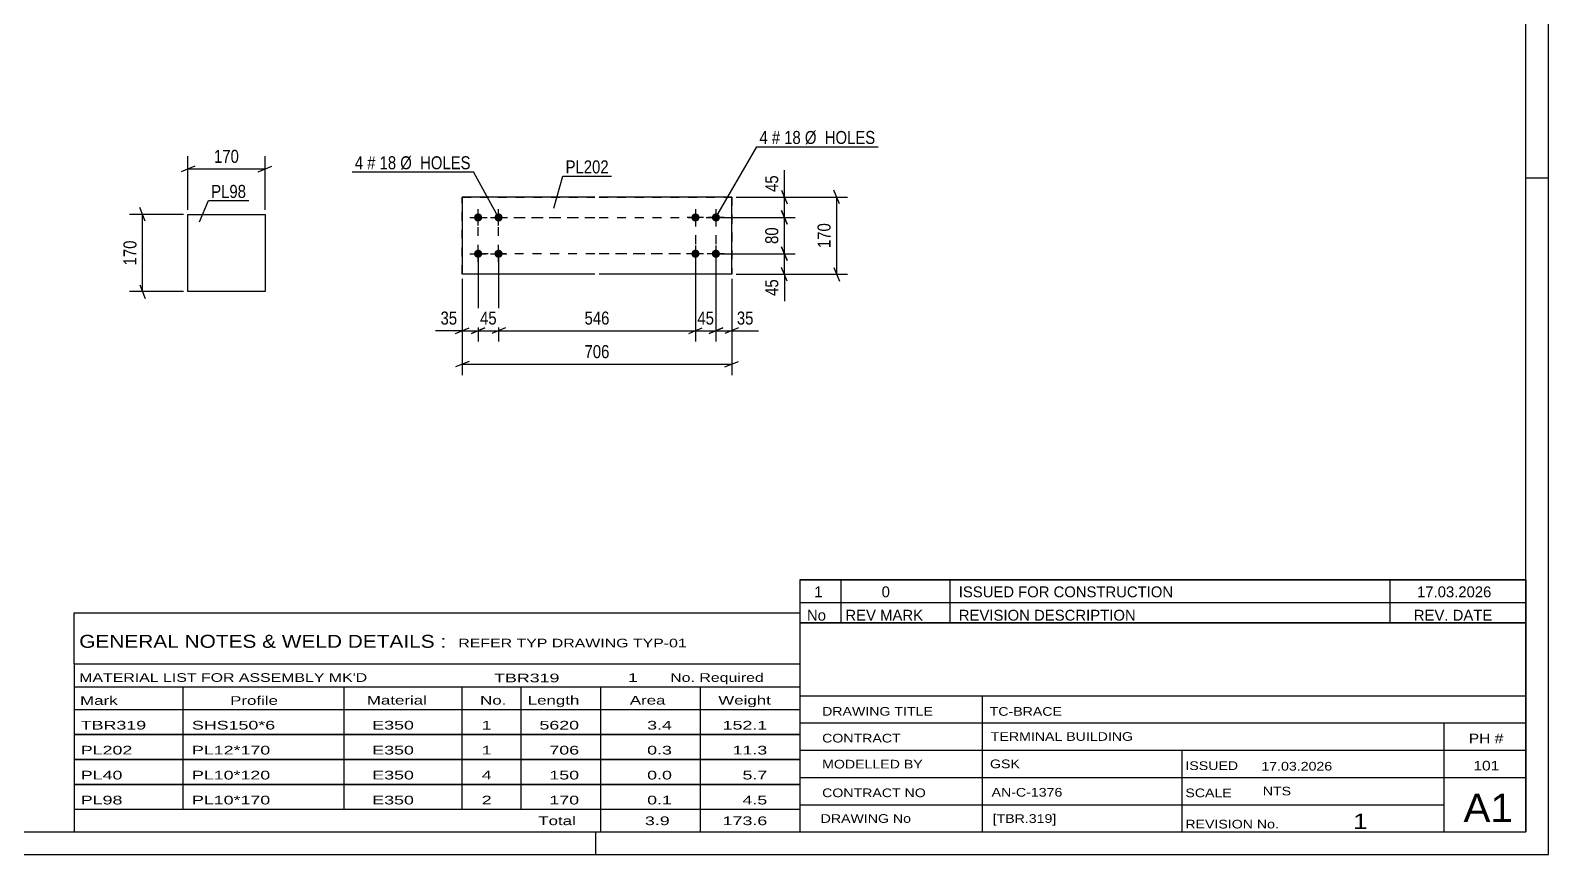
# Model space of a CAD drawing. Header units: millimetres. Extents: x 0 to 594, y 0 to 420.
# Drawn here: x 259.4 to 594, y 0 to 181.6 of the extents above; entities that cross this region are included whole.
import ezdxf

# ---------------------------------------------------------------- set-up
doc = ezdxf.new("R2010")
doc.units = ezdxf.units.MM
doc.linetypes.add('DXK_LINE_DOT2', pattern=[3.9198, 1.9599, -1.9599])
doc.styles.add('Arial Narrow', font='ARIALN.TTF', dxfattribs={"height": 0.2})

# ---------------------------------------------------------------- blocks, each defined once
blk = doc.blocks.new('Unknown-580873960-1130')
at = {"color": 5, "linetype": 'Continuous'}
for p, q in [((594, 0), (594, 420)), ((589, 5), (589, 415)), ((594, 149), (589, 149)), ((5, 5), (589, 5)), ((384, 0), (384, 5)), ((0, 0), (594, 0))]:
    blk.add_line(p, q, dxfattribs=at)
blk = doc.blocks.new('Bolt-580873960-2463 - 2457')
at = {"linetype": 'Continuous'}
for points in [[(357.5, 139.68), (357.37, 139.81), (357.26, 139.97), (357.2, 140.14), (357.17, 140.33), (357.18, 140.52), (357.23, 140.7), (357.31, 140.87), (357.43, 141.01), (357.58, 141.13), (357.74, 141.22), (357.93, 141.27), (358.11, 141.28), (358.3, 141.25), (358.47, 141.18), (358.63, 141.08), (358.77, 140.94), (358.87, 140.78), (358.93, 140.61), (358.96, 140.42), (358.95, 140.24), (358.91, 140.05), (358.82, 139.89), (358.7, 139.74), (358.55, 139.62), (358.39, 139.54), (358.21, 139.49), (358.02, 139.48), (357.83, 139.51), (357.66, 139.58)], [(362, 139.68), (361.87, 139.81), (361.76, 139.97), (361.7, 140.14), (361.67, 140.33), (361.68, 140.52), (361.73, 140.7), (361.81, 140.87), (361.93, 141.01), (362.08, 141.13), (362.24, 141.22), (362.43, 141.27), (362.61, 141.28), (362.8, 141.25), (362.97, 141.18), (363.13, 141.08), (363.27, 140.94), (363.37, 140.78), (363.43, 140.61), (363.46, 140.42), (363.45, 140.24), (363.41, 140.05), (363.32, 139.89), (363.2, 139.74), (363.05, 139.62), (362.89, 139.54), (362.71, 139.49), (362.52, 139.48), (362.33, 139.51), (362.16, 139.58)], [(357.5, 131.68), (357.37, 131.81), (357.26, 131.97), (357.2, 132.14), (357.17, 132.33), (357.18, 132.52), (357.23, 132.7), (357.31, 132.87), (357.43, 133.01), (357.58, 133.13), (357.74, 133.22), (357.93, 133.27), (358.11, 133.28), (358.3, 133.25), (358.47, 133.18), (358.63, 133.08), (358.77, 132.94), (358.87, 132.78), (358.94, 132.61), (358.96, 132.42), (358.95, 132.24), (358.91, 132.05), (358.82, 131.89), (358.7, 131.74), (358.55, 131.62), (358.39, 131.54), (358.21, 131.49), (358.02, 131.48), (357.83, 131.51), (357.66, 131.58)], [(362, 131.68), (361.87, 131.81), (361.76, 131.97), (361.7, 132.14), (361.67, 132.33), (361.68, 132.52), (361.73, 132.7), (361.81, 132.87), (361.93, 133.01), (362.08, 133.13), (362.24, 133.22), (362.43, 133.27), (362.61, 133.28), (362.8, 133.25), (362.97, 133.18), (363.13, 133.08), (363.27, 132.94), (363.37, 132.78), (363.44, 132.61), (363.46, 132.42), (363.45, 132.24), (363.41, 132.05), (363.32, 131.89), (363.2, 131.74), (363.05, 131.62), (362.89, 131.54), (362.71, 131.49), (362.52, 131.48), (362.33, 131.51), (362.16, 131.58)]]:
    blk.add_hatch(color=1, dxfattribs=at).paths.add_polyline_path(points)
at = {"color": 1, "linetype": 'Continuous'}
for p, q in [((358.07, 138.58), (358.07, 142.18)), ((362.57, 138.58), (362.57, 142.18)), ((356.27, 140.38), (359.87, 140.38)), ((360.77, 140.38), (364.37, 140.38)), ((358.07, 130.58), (358.07, 134.18)), ((362.57, 130.58), (362.57, 134.18)), ((356.27, 132.38), (359.87, 132.38)), ((360.77, 132.38), (364.37, 132.38))]:
    blk.add_line(p, q, dxfattribs=at)
blk = doc.blocks.new('Bolt-580873960-2468 - 2457')
at = {"linetype": 'Continuous'}
for points in [[(405.4, 139.68), (405.27, 139.81), (405.16, 139.97), (405.1, 140.15), (405.07, 140.33), (405.08, 140.52), (405.13, 140.7), (405.21, 140.87), (405.33, 141.02), (405.48, 141.13), (405.64, 141.22), (405.83, 141.27), (406.01, 141.28), (406.2, 141.25), (406.37, 141.18), (406.53, 141.08), (406.67, 140.94), (406.77, 140.79), (406.83, 140.61), (406.86, 140.42), (406.85, 140.24), (406.8, 140.05), (406.72, 139.89), (406.6, 139.74), (406.45, 139.62), (406.29, 139.54), (406.1, 139.49), (405.92, 139.48), (405.73, 139.51), (405.56, 139.58)], [(409.9, 139.68), (409.77, 139.81), (409.66, 139.97), (409.6, 140.15), (409.57, 140.33), (409.58, 140.52), (409.63, 140.7), (409.71, 140.87), (409.83, 141.02), (409.98, 141.13), (410.14, 141.22), (410.33, 141.27), (410.51, 141.28), (410.7, 141.25), (410.87, 141.18), (411.03, 141.08), (411.17, 140.94), (411.27, 140.79), (411.33, 140.61), (411.36, 140.42), (411.35, 140.24), (411.3, 140.05), (411.22, 139.89), (411.1, 139.74), (410.95, 139.62), (410.79, 139.54), (410.6, 139.49), (410.42, 139.48), (410.23, 139.51), (410.06, 139.58)], [(405.4, 131.68), (405.27, 131.81), (405.16, 131.97), (405.1, 132.15), (405.07, 132.33), (405.08, 132.52), (405.13, 132.7), (405.21, 132.87), (405.33, 133.02), (405.48, 133.13), (405.64, 133.22), (405.83, 133.27), (406.01, 133.28), (406.2, 133.25), (406.37, 133.18), (406.53, 133.08), (406.67, 132.94), (406.77, 132.79), (406.83, 132.61), (406.86, 132.42), (406.85, 132.24), (406.81, 132.05), (406.72, 131.89), (406.6, 131.74), (406.45, 131.62), (406.29, 131.54), (406.11, 131.49), (405.92, 131.48), (405.73, 131.51), (405.56, 131.58)], [(409.9, 131.68), (409.77, 131.81), (409.66, 131.97), (409.6, 132.15), (409.57, 132.33), (409.58, 132.52), (409.63, 132.7), (409.71, 132.87), (409.83, 133.02), (409.98, 133.13), (410.14, 133.22), (410.33, 133.27), (410.51, 133.28), (410.7, 133.25), (410.87, 133.18), (411.03, 133.08), (411.17, 132.94), (411.27, 132.79), (411.33, 132.61), (411.36, 132.42), (411.35, 132.24), (411.31, 132.05), (411.22, 131.89), (411.1, 131.74), (410.95, 131.62), (410.79, 131.54), (410.61, 131.49), (410.42, 131.48), (410.23, 131.51), (410.06, 131.58)]]:
    blk.add_hatch(color=1, dxfattribs=at).paths.add_polyline_path(points)
at = {"color": 1, "linetype": 'Continuous'}
for p, q in [((405.96, 142.18), (405.96, 138.58)), ((410.46, 142.18), (410.46, 138.58)), ((407.77, 140.38), (404.17, 140.38)), ((412.27, 140.38), (408.67, 140.38)), ((405.97, 134.18), (405.97, 130.58)), ((410.47, 134.18), (410.47, 130.58)), ((407.77, 132.38), (404.17, 132.38)), ((412.27, 132.38), (408.67, 132.38))]:
    blk.add_line(p, q, dxfattribs=at)
blk = doc.blocks.new('Part-580873960-2473 - 2457')
at = {"color": 2, "linetype": 'Continuous'}
for p, q in [((354.57, 144.88), (354.57, 144.88)), ((383.77, 144.88), (354.57, 144.88)), ((354.57, 144.88), (354.57, 127.88)), ((413.96, 144.88), (384.77, 144.88)), ((413.96, 144.88), (413.96, 144.88)), ((413.97, 127.88), (413.96, 144.88)), ((354.57, 127.88), (354.57, 127.88)), ((383.77, 127.88), (354.57, 127.88)), ((413.97, 127.88), (384.77, 127.88)), ((413.97, 127.88), (413.97, 127.88))]:
    blk.add_line(p, q, dxfattribs=at)
at = {"color": 7, "linetype": 'DXK_LINE_DOT2'}
for p, q in [((354.57, 144.88), (383.77, 144.88)), ((354.57, 127.88), (354.57, 144.88)), ((384.77, 144.88), (413.96, 144.88)), ((413.96, 144.88), (413.97, 127.88)), ((383.77, 127.88), (354.57, 127.88)), ((413.97, 127.88), (384.77, 127.88))]:
    blk.add_line(p, q, dxfattribs=at)
blk = doc.blocks.new('Part-580873960-2404 - 2398')
at = {"color": 2, "linetype": 'Continuous'}
for p, q in [((294.11, 141.06), (311.11, 141.06)), ((294.11, 124.06), (294.11, 141.06)), ((311.11, 141.06), (311.11, 124.06)), ((311.11, 124.06), (294.11, 124.06))]:
    blk.add_line(p, q, dxfattribs=at)
blk = doc.blocks.new('Rectangle-580873960-2559 - 2457')
at = {"color": 1, "linetype": 'DXK_LINE_DOT2'}
for p, q in [((358.07, 140.38), (383.77, 140.38)), ((358.07, 132.38), (358.07, 140.38)), ((384.77, 140.38), (410.47, 140.38)), ((410.47, 140.38), (410.47, 132.38)), ((383.77, 132.38), (358.07, 132.38)), ((410.47, 132.38), (384.77, 132.38))]:
    blk.add_line(p, q, dxfattribs=at)
blk = doc.blocks.new('Rectangle-580873960-2549 - 2457')
at = {"color": 1, "linetype": 'DXK_LINE_DOT2'}
for p, q in [((362.57, 140.38), (383.77, 140.38)), ((362.57, 132.38), (362.57, 140.38)), ((384.77, 140.38), (405.96, 140.38)), ((405.96, 140.38), (405.97, 132.38)), ((383.77, 132.38), (362.57, 132.38)), ((405.97, 132.38), (384.77, 132.38))]:
    blk.add_line(p, q, dxfattribs=at)
blk = doc.blocks.new('StraightDimension-580873960-2528 - 2457')
at = {"color": 7, "linetype": 'Continuous'}
for p, q in [((405.97, 131.38), (405.97, 113.03)), ((410.47, 131.38), (410.47, 113.03)), ((404.47, 114.83), (407.47, 116.03)), ((405.97, 115.43), (410.47, 115.43)), ((411.97, 116.03), (408.97, 114.83))]:
    blk.add_line(p, q, dxfattribs=at)
at = {"color": 0}
blk.add_wipeout([(410.64, 116.18), (410.64, 120.38), (405.79, 120.38), (405.79, 116.18)], dxfattribs=at)
at = {"color": 3, "style": 'Arial Narrow'}
blk.add_text('45', height=2.863, dxfattribs=at).set_placement((406.39, 116.78))
blk = doc.blocks.new('StraightDimension-580873960-2476 - 2457')
at = {"color": 7, "linetype": 'Continuous'}
for p, q in [((414.96, 144.88), (427.96, 144.88)), ((424.96, 146.38), (426.16, 143.38)), ((425.56, 140.38), (425.56, 144.88)), ((426.16, 138.88), (424.96, 141.88)), ((411.47, 140.38), (427.96, 140.38))]:
    blk.add_line(p, q, dxfattribs=at)
at = {"color": 0}
blk.add_wipeout([(424.81, 150.26), (420.61, 150.26), (420.61, 145.4), (424.81, 145.4)], dxfattribs=at)
at = {"color": 7, "linetype": 'Continuous'}
blk.add_line((425.56, 144.88), (425.56, 150.78), dxfattribs=at)
blk.add_line((425.56, 144.88), (425.56, 150.78), dxfattribs=at)
at = {"color": 3, "style": 'Arial Narrow'}
blk.add_text('45', height=2.863, rotation=90.0002, dxfattribs=at).set_placement((424.21, 146))
blk = doc.blocks.new('StraightDimension-580873960-2484 - 2457')
at = {"color": 7, "linetype": 'Continuous'}
for p, q in [((424.96, 141.88), (426.16, 138.88)), ((411.47, 140.38), (427.96, 140.38)), ((425.56, 132.38), (425.56, 140.38)), ((426.16, 130.88), (424.96, 133.88)), ((411.47, 132.38), (427.96, 132.38))]:
    blk.add_line(p, q, dxfattribs=at)
at = {"color": 0}
blk.add_wipeout([(424.81, 138.81), (420.61, 138.81), (420.61, 133.95), (424.81, 133.95)], dxfattribs=at)
at = {"color": 3, "style": 'Arial Narrow'}
blk.add_text('80', height=2.863, rotation=90.0002, dxfattribs=at).set_placement((424.21, 134.55))
blk = doc.blocks.new('StraightDimension-580873960-2492 - 2457')
at = {"color": 7, "linetype": 'Continuous'}
for p, q in [((424.96, 133.88), (426.16, 130.88)), ((411.47, 132.38), (427.96, 132.38)), ((425.56, 127.88), (425.56, 132.38)), ((414.97, 127.88), (427.96, 127.88)), ((426.16, 126.38), (424.96, 129.38))]:
    blk.add_line(p, q, dxfattribs=at)
at = {"color": 0}
blk.add_wipeout([(424.81, 127.35), (420.61, 127.35), (420.61, 122.5), (424.81, 122.5)], dxfattribs=at)
at = {"color": 7, "linetype": 'Continuous'}
blk.add_line((425.56, 127.88), (425.56, 121.97), dxfattribs=at)
blk.add_line((425.56, 127.88), (425.56, 121.97), dxfattribs=at)
at = {"color": 3, "style": 'Arial Narrow'}
blk.add_text('45', height=2.863, rotation=90.0002, dxfattribs=at).set_placement((424.21, 123.1))
blk = doc.blocks.new('StraightDimension-580873960-2499 - 2457')
at = {"color": 7, "linetype": 'Continuous'}
for p, q in [((414.96, 144.88), (439.49, 144.88)), ((437.69, 143.38), (436.49, 146.38)), ((437.09, 127.88), (437.09, 144.88)), ((414.97, 127.88), (439.49, 127.88)), ((436.49, 129.38), (437.69, 126.38))]:
    blk.add_line(p, q, dxfattribs=at)
at = {"color": 0}
blk.add_wipeout([(436.34, 139.72), (432.14, 139.72), (432.14, 133.04), (436.34, 133.04)], dxfattribs=at)
at = {"color": 3, "style": 'Arial Narrow'}
blk.add_text('170', height=2.863, rotation=90.0002, dxfattribs=at).set_placement((435.74, 133.64))
blk = doc.blocks.new('StraightDimension-580873960-2508 - 2457')
at = {"color": 7, "linetype": 'Continuous'}
for p, q in [((410.47, 131.38), (410.47, 113.03)), ((413.97, 126.88), (413.97, 113.03)), ((408.97, 114.83), (411.97, 116.03)), ((410.47, 115.43), (413.97, 115.43)), ((415.47, 116.03), (412.47, 114.83))]:
    blk.add_line(p, q, dxfattribs=at)
at = {"color": 0}
blk.add_wipeout([(419.35, 116.18), (419.35, 120.38), (414.49, 120.38), (414.49, 116.18)], dxfattribs=at)
at = {"color": 7, "linetype": 'Continuous'}
blk.add_line((413.97, 115.43), (419.87, 115.43), dxfattribs=at)
blk.add_line((413.97, 115.43), (419.87, 115.43), dxfattribs=at)
at = {"color": 3, "style": 'Arial Narrow'}
blk.add_text('35', height=2.863, dxfattribs=at).set_placement((415.09, 116.78))
blk = doc.blocks.new('StraightDimension-580873960-2514 - 2457')
at = {"color": 7, "linetype": 'Continuous'}
for p, q in [((358.07, 131.38), (358.07, 113.03)), ((354.57, 126.88), (354.57, 113.03)), ((353.07, 114.83), (356.07, 116.03)), ((354.57, 115.43), (358.07, 115.43)), ((359.57, 116.03), (356.57, 114.83))]:
    blk.add_line(p, q, dxfattribs=at)
at = {"color": 0}
blk.add_wipeout([(354.04, 116.18), (354.04, 120.38), (349.18, 120.38), (349.18, 116.18)], dxfattribs=at)
at = {"color": 7, "linetype": 'Continuous'}
blk.add_line((354.57, 115.43), (348.66, 115.43), dxfattribs=at)
blk.add_line((354.57, 115.43), (348.66, 115.43), dxfattribs=at)
at = {"color": 3, "style": 'Arial Narrow'}
blk.add_text('35', height=2.863, dxfattribs=at).set_placement((349.78, 116.78))
blk = doc.blocks.new('StraightDimension-580873960-2520 - 2457')
at = {"color": 7, "linetype": 'Continuous'}
for p, q in [((362.57, 131.38), (362.57, 113.03)), ((405.97, 131.38), (405.97, 113.03)), ((364.07, 116.03), (361.07, 114.83)), ((362.57, 115.43), (405.97, 115.43)), ((404.47, 114.83), (407.47, 116.03))]:
    blk.add_line(p, q, dxfattribs=at)
at = {"color": 0}
blk.add_wipeout([(387.61, 116.18), (387.61, 120.38), (380.92, 120.38), (380.92, 116.18)], dxfattribs=at)
at = {"color": 3, "style": 'Arial Narrow'}
blk.add_text('546', height=2.863, dxfattribs=at).set_placement((381.52, 116.78))
blk = doc.blocks.new('StraightDimension-580873960-2536 - 2457')
at = {"color": 7, "linetype": 'Continuous'}
for p, q in [((358.07, 131.38), (358.07, 113.03)), ((362.57, 131.38), (362.57, 113.03)), ((356.57, 114.83), (359.57, 116.03)), ((358.07, 115.43), (362.57, 115.43)), ((364.07, 116.03), (361.07, 114.83))]:
    blk.add_line(p, q, dxfattribs=at)
at = {"color": 0}
blk.add_wipeout([(362.74, 116.18), (362.74, 120.38), (357.89, 120.38), (357.89, 116.18)], dxfattribs=at)
at = {"color": 3, "style": 'Arial Narrow'}
blk.add_text('45', height=2.863, dxfattribs=at).set_placement((358.49, 116.78))
blk = doc.blocks.new('StraightDimension-580873960-2545 - 2457')
at = {"color": 7, "linetype": 'Continuous'}
for p, q in [((354.57, 126.88), (354.57, 105.64)), ((413.97, 126.88), (413.97, 105.64)), ((356.07, 108.64), (353.07, 107.44)), ((354.57, 108.04), (413.97, 108.04)), ((412.47, 107.44), (415.47, 108.64))]:
    blk.add_line(p, q, dxfattribs=at)
at = {"color": 0}
blk.add_wipeout([(387.61, 108.79), (387.61, 112.99), (380.92, 112.99), (380.92, 108.79)], dxfattribs=at)
at = {"color": 3, "style": 'Arial Narrow'}
blk.add_text('706', height=2.863, dxfattribs=at).set_placement((381.52, 109.39))
blk = doc.blocks.new('StraightDimension-580873960-2406 - 2398')
at = {"color": 7, "linetype": 'Continuous'}
for p, q in [((295.61, 151.66), (292.61, 150.46)), ((294.11, 142.06), (294.11, 153.91)), ((294.11, 151.06), (311.11, 151.06)), ((309.61, 150.46), (312.61, 151.66)), ((311.11, 142.06), (311.11, 153.91))]:
    blk.add_line(p, q, dxfattribs=at)
at = {"color": 0}
blk.add_wipeout([(305.95, 151.81), (305.95, 156.01), (299.26, 156.01), (299.26, 151.81)], dxfattribs=at)
at = {"color": 3, "style": 'Arial Narrow'}
blk.add_text('170', height=2.863, dxfattribs=at).set_placement((299.86, 152.41))
blk = doc.blocks.new('StraightDimension-580873960-2417 - 2398')
at = {"color": 7, "linetype": 'Continuous'}
for p, q in [((293.11, 141.06), (281.26, 141.06)), ((284.71, 139.56), (283.51, 142.56)), ((284.11, 124.06), (284.11, 141.06)), ((293.11, 124.06), (281.26, 124.06)), ((283.51, 125.56), (284.71, 122.56))]:
    blk.add_line(p, q, dxfattribs=at)
at = {"color": 0}
blk.add_wipeout([(283.36, 135.9), (279.16, 135.9), (279.16, 129.22), (283.36, 129.22)], dxfattribs=at)
at = {"color": 3, "style": 'Arial Narrow'}
blk.add_text('170', height=2.863, rotation=90.0002, dxfattribs=at).set_placement((282.76, 129.82))
blk = doc.blocks.new('Unknown-580873960-4214')
at = {"color": 7, "linetype": 'Continuous'}
for p, q in [((429, 51.05), (429, 5)), ((429, 51.05), (589, 51.05)), ((589, 51), (589, 5)), ((429, 35), (589, 35)), ((469.14, 35), (469.14, 5)), ((429, 29), (589, 29)), ((571, 5.05), (571, 29.05)), ((429, 23), (589, 23)), ((513.14, 23), (513.14, 5)), ((429, 17), (589, 17)), ((429, 11), (571, 11)), ((429, 5), (589, 5))]:
    blk.add_line(p, q, dxfattribs=at)
at = {"color": 7, "style": 'Arial Narrow'}
for s, height, width, p in [('DRAWING TITLE', 1.9089, 1.425378, (433.88, 30.61)), ('TC-BRACE', 1.909, 1.425378, (470.81, 30.59)), ('TERMINAL BUILDING', 1.9089, 1.425378, (471.06, 25.07)), ('CONTRACT', 1.909, 1.425378, (433.88, 24.71)), ('MODELLED BY', 1.9089, 1.425378, (433.88, 18.98)), ('GSK', 1.909, 1.425378, (470.88, 19.04)), ('ISSUED', 1.909, 1.425378, (513.94, 18.64)), ('17.03.2026', 1.909, 1.425378, (530.69, 18.52)), ('CONTRACT NO', 1.9089, 1.425378, (433.88, 12.66)), ('AN-C-1376', 1.909, 1.425378, (471.23, 12.78)), ('SCALE', 1.909, 1.425378, (513.94, 12.65)), ('A1', 6.204, 1.25, (575.24, 7.2)), ('DRAWING No', 1.909, 1.425378, (433.56, 7)), ('[TBR.319]', 1.909, 1.425378, (471.46, 6.99)), ('REVISION No.', 1.9089, 1.425378, (513.94, 5.77)), ('1', 3.34, 1.5, (550.91, 5.68))]:
    blk.add_text(s, height=height, dxfattribs=dict(at, width=width)).set_placement(p)
at = {"color": 7, "linetype": 'Continuous', "style": 'Arial Narrow'}
for s, height, width, p in [('PH #', 2.1, 1.42538, (576.4, 24.55)), ('101', 2.1, 1.42538, (577.41, 18.55)), ('NTS', 1.909, 1.425378, (531, 13.05))]:
    blk.add_text(s, height=height, dxfattribs=dict(at, width=width)).set_placement(p)
blk = doc.blocks.new('Unknown-580873960-4215')
at = {"color": 7, "linetype": 'Continuous'}
for p, q in [((429, 60.55), (589, 60.55)), ((589, 60.55), (429, 60.55)), ((429, 60.55), (429, 55.55)), ((438, 60.55), (438, 55.55)), ((462, 60.55), (462, 55.55)), ((559, 60.55), (559, 55.55)), ((589, 60.55), (589, 55.55)), ((429, 55.55), (589, 55.55)), ((429, 55.55), (429, 51.05)), ((429, 55.55), (589, 55.55)), ((438, 55.55), (438, 51.05)), ((462, 55.55), (462, 51.05)), ((559, 55.55), (559, 51.05)), ((589, 55.55), (589, 51.05)), ((589, 51.05), (429, 51.05))]:
    blk.add_line(p, q, dxfattribs=at)
at = {"color": 7, "linetype": 'Continuous', "style": 'Arial Narrow'}
for s, height, width, p in [('1', 2.39, 1.196471, (432.16, 56.7)), ('0', 2.39, 1.196471, (447, 56.7)), ('ISSUED FOR CONSTRUCTION', 2.3861, 1.196471, (464, 56.7)), ('17.03.2026', 2.386, 1.196471, (565, 56.7)), ('No', 2.386, 1.2, (430.54, 51.55)), ('REV MARK', 2.386, 1.2, (439, 51.55)), ('REVISION DESCRIPTION', 2.3861, 1.2, (464, 51.55)), ('REV. DATE', 2.386, 1.2, (564.28, 51.55))]:
    blk.add_text(s, height=height, dxfattribs=dict(at, width=width)).set_placement(p)
blk = doc.blocks.new('Unknown-580873960-4216')
at = {"color": 7, "linetype": 'Continuous'}
for p, q in [((269, 53.25), (429, 53.25)), ((269, 42), (269, 53.25)), ((429, 53.25), (429, 42)), ((269, 42), (429, 42)), ((269, 42), (269, 37)), ((429, 42), (429, 37)), ((269, 37), (429, 37)), ((269, 37), (269, 32)), ((293, 37), (293, 32)), ((328.5, 37), (328.5, 32)), ((354.5, 37), (354.5, 32)), ((367.5, 37), (367.5, 32)), ((385, 37), (385, 32)), ((407, 37), (407, 32)), ((429, 37), (429, 32)), ((269, 32), (429, 32)), ((269, 31.95), (269, 26.55)), ((269, 31.95), (429, 31.95)), ((293, 32), (293, 26.5)), ((328.5, 32), (328.5, 26.5)), ((354.5, 32), (354.5, 26.5)), ((367.5, 32), (367.5, 26.5)), ((385, 32), (385, 26.5)), ((407, 32), (407, 26.5)), ((429, 31.95), (429, 26.55)), ((269, 26.55), (429, 26.55)), ((269, 26.45), (269, 21.05)), ((269, 26.45), (429, 26.45)), ((293, 26.5), (293, 21)), ((328.5, 26.5), (328.5, 21)), ((354.5, 26.5), (354.5, 21)), ((367.5, 26.5), (367.5, 21)), ((385, 26.5), (385, 21)), ((407, 26.5), (407, 21)), ((429, 26.45), (429, 21.05)), ((269, 21.05), (429, 21.05)), ((269, 20.95), (269, 15.55)), ((269, 20.95), (429, 20.95)), ((293, 21), (293, 15.5)), ((328.5, 21), (328.5, 15.5)), ((354.5, 21), (354.5, 15.5)), ((367.5, 21), (367.5, 15.5)), ((385, 21), (385, 15.5)), ((407, 21), (407, 15.5)), ((429, 20.95), (429, 15.55)), ((269, 15.55), (429, 15.55)), ((269, 15.45), (269, 10.05)), ((269, 15.45), (429, 15.45)), ((293, 15.5), (293, 10)), ((328.5, 15.5), (328.5, 10)), ((354.5, 15.5), (354.5, 10)), ((367.5, 15.5), (367.5, 10)), ((385, 15.5), (385, 10)), ((407, 15.5), (407, 10)), ((429, 15.45), (429, 10.05)), ((269, 10.05), (429, 10.05)), ((269, 10), (429, 10)), ((269, 10), (269, 5)), ((385, 10), (385, 5)), ((407, 10), (407, 5)), ((429, 10), (429, 5)), ((269, 5), (429, 5))]:
    blk.add_line(p, q, dxfattribs=at)
at = {"color": 7, "style": 'Arial Narrow'}
for s, height, width, p in [('GENERAL NOTES & WELD DETAILS :', 2.8633, 1.4, (270.15, 45.56)), ('REFER TYP DRAWING TYP-01', 1.9089, 1.6, (353.7, 45.66)), ("MATERIAL LIST FOR ASSEMBLY MK'D", 1.9089, 1.6, (270.15, 38.06)), ('TBR319', 1.909, 1.794707, (361.59, 37.97)), ('1', 1.91, 1.794707, (391.08, 38.06)), ('No. Required', 1.9089, 1.6, (400.41, 38.06)), ('Mark', 1.909, 1.7, (270.34, 33)), ('Profile', 1.909, 1.7, (303.41, 33)), ('Material', 1.909, 1.7, (333.54, 33.06)), ('No.', 1.909, 1.7, (358.5, 33.06)), ('Length', 1.909, 1.7, (369, 33.06)), ('Area', 1.909, 1.7, (391.5, 33.06)), ('Weight', 1.909, 1.7, (411, 33.06))]:
    blk.add_text(s, height=height, dxfattribs=dict(at, width=width)).set_placement(p)
at = {"color": 7, "linetype": 'Continuous', "style": 'Arial Narrow'}
for s, height, width, p in [('TBR319', 1.909, 1.794707, (270.5, 27.56)), ('SHS150*6', 1.909, 1.794707, (295, 27.56)), ('E350', 1.909, 1.794707, (334.74, 27.56)), ('1', 1.91, 1.794707, (358.86, 27.56)), ('5620', 1.909, 1.794707, (371.58, 27.56)), ('3.4', 1.909, 1.794707, (395.32, 27.56)), ('152.1', 1.909, 1.794707, (411.96, 27.56)), ('PL202', 1.909, 1.794707, (270.5, 22.06)), ('PL12*170', 1.909, 1.794707, (295, 22.06)), ('E350', 1.909, 1.794707, (334.74, 22.06)), ('1', 1.91, 1.794707, (358.86, 22.06)), ('706', 1.909, 1.794707, (373.77, 22.06)), ('0.3', 1.909, 1.794707, (395.32, 22.06)), ('11.3', 1.909, 1.794707, (414.14, 22.06)), ('PL40', 1.909, 1.794707, (270.5, 16.56)), ('PL10*120', 1.909, 1.794707, (295, 16.56)), ('E350', 1.909, 1.794707, (334.74, 16.56)), ('4', 1.91, 1.794707, (358.86, 16.56)), ('150', 1.909, 1.794707, (373.77, 16.56)), ('0.0', 1.909, 1.794707, (395.32, 16.56)), ('5.7', 1.909, 1.794707, (416.33, 16.56)), ('PL98', 1.909, 1.794707, (270.5, 11.06)), ('PL10*170', 1.909, 1.794707, (295, 11.06)), ('E350', 1.909, 1.794707, (334.74, 11.06)), ('2', 1.91, 1.794707, (358.86, 11.06)), ('170', 1.909, 1.794707, (373.77, 11.06)), ('0.1', 1.909, 1.794707, (395.32, 11.06)), ('4.5', 1.909, 1.794707, (416.33, 11.06)), ('Total', 1.909, 1.7, (371.33, 6.5)), ('3.9', 1.909, 1.794707, (394.83, 6.5)), ('173.6', 1.909, 1.794707, (411.96, 6.5))]:
    blk.add_text(s, height=height, dxfattribs=dict(at, width=width)).set_placement(p)
blk = doc.blocks.new('Mark-580873960-2459 - 2457')
at = {"color": 0}
blk.add_wipeout([(332.72, 151), (332.72, 154), (330.89, 154), (330.89, 151)], dxfattribs=at)
blk.add_wipeout([(332.72, 151), (332.72, 154), (330.89, 154), (330.89, 151)], dxfattribs=at)
blk.add_wipeout([(335.45, 151), (335.45, 154), (333.62, 154), (333.62, 151)], dxfattribs=at)
blk.add_wipeout([(335.45, 151), (335.45, 154), (333.62, 154), (333.62, 151)], dxfattribs=at)
at = {"color": 3, "style": 'Arial Narrow'}
blk.add_text('4', height=2.86, dxfattribs=at).set_placement((330.89, 151))
at = {"color": 0}
blk.add_wipeout([(340, 151), (340, 154), (336.35, 154), (336.35, 151)], dxfattribs=at)
blk.add_wipeout([(340, 151), (340, 154), (336.35, 154), (336.35, 151)], dxfattribs=at)
at = {"color": 3, "style": 'Arial Narrow'}
blk.add_text('#', height=2.86, dxfattribs=at).set_placement((333.62, 151))
at = {"color": 0}
blk.add_wipeout([(356.43, 151), (356.43, 154), (340.9, 154), (340.9, 151)], dxfattribs=at)
blk.add_wipeout([(356.43, 151), (356.43, 154), (340.9, 154), (340.9, 151)], dxfattribs=at)
at = {"color": 7, "linetype": 'Continuous'}
for p in [(330.29, 150.4), (362.57, 140.38)]:
    blk.add_line(p, (357.03, 150.4), dxfattribs=at)
at = {"color": 3, "style": 'Arial Narrow'}
for s, p in [('Ø  HOLES', (340.9, 151)), ('18', (336.35, 151))]:
    blk.add_text(s, height=2.863, dxfattribs=at).set_placement(p)
blk = doc.blocks.new('Mark-580873960-2464 - 2457')
at = {"color": 0}
blk.add_wipeout([(421.89, 156.57), (421.89, 159.57), (420.07, 159.57), (420.07, 156.57)], dxfattribs=at)
blk.add_wipeout([(421.89, 156.57), (421.89, 159.57), (420.07, 159.57), (420.07, 156.57)], dxfattribs=at)
at = {"color": 7, "linetype": 'Continuous'}
blk.add_line((410.47, 140.38), (419.47, 155.97), dxfattribs=at)
at = {"color": 0}
blk.add_wipeout([(424.62, 156.57), (424.62, 159.57), (422.79, 159.57), (422.79, 156.57)], dxfattribs=at)
blk.add_wipeout([(424.62, 156.57), (424.62, 159.57), (422.79, 159.57), (422.79, 156.57)], dxfattribs=at)
at = {"color": 3, "style": 'Arial Narrow'}
blk.add_text('4', height=2.86, dxfattribs=at).set_placement((420.07, 156.57))
at = {"color": 0}
blk.add_wipeout([(429.18, 156.57), (429.18, 159.57), (425.52, 159.57), (425.52, 156.57)], dxfattribs=at)
blk.add_wipeout([(429.18, 156.57), (429.18, 159.57), (425.52, 159.57), (425.52, 156.57)], dxfattribs=at)
at = {"color": 3, "style": 'Arial Narrow'}
blk.add_text('#', height=2.86, dxfattribs=at).set_placement((422.79, 156.57))
at = {"color": 0}
blk.add_wipeout([(445.6, 156.57), (445.6, 159.57), (430.08, 159.57), (430.08, 156.57)], dxfattribs=at)
blk.add_wipeout([(445.6, 156.57), (445.6, 159.57), (430.08, 159.57), (430.08, 156.57)], dxfattribs=at)
at = {"color": 7, "linetype": 'Continuous'}
blk.add_line((419.47, 155.97), (446.2, 155.97), dxfattribs=at)
at = {"color": 3, "style": 'Arial Narrow'}
for s, p in [('18', (425.52, 156.57)), ('Ø  HOLES', (430.08, 156.57))]:
    blk.add_text(s, height=2.863, dxfattribs=at).set_placement(p)
blk = doc.blocks.new('Mark-580873960-2469 - 2457')
at = {"color": 0}
blk.add_wipeout([(386.84, 150.09), (386.84, 153.09), (377.34, 153.09), (377.34, 150.09)], dxfattribs=at)
blk.add_wipeout([(386.84, 150.09), (386.84, 153.09), (377.34, 153.09), (377.34, 150.09)], dxfattribs=at)
at = {"color": 30, "linetype": 'Continuous'}
for p, q in [((374.76, 142.43), (376.74, 149.49)), ((376.74, 149.49), (387.44, 149.49))]:
    blk.add_line(p, q, dxfattribs=at)
at = {"color": 3, "style": 'Arial Narrow'}
blk.add_text('PL202', height=2.863, dxfattribs=at).set_placement((377.34, 150.09))
blk = doc.blocks.new('Mark-580873960-2400 - 2398')
at = {"color": 0}
blk.add_wipeout([(306.92, 144.68), (306.92, 147.68), (299.24, 147.68), (299.24, 144.68)], dxfattribs=at)
blk.add_wipeout([(306.92, 144.68), (306.92, 147.68), (299.24, 147.68), (299.24, 144.68)], dxfattribs=at)
at = {"color": 30, "linetype": 'Continuous'}
for p, q in [((296.68, 139.4), (298.64, 144.08)), ((298.64, 144.08), (307.52, 144.08))]:
    blk.add_line(p, q, dxfattribs=at)
at = {"color": 3, "style": 'Arial Narrow'}
blk.add_text('PL98', height=2.863, dxfattribs=at).set_placement((299.24, 144.68))

msp = doc.modelspace()

# ---------------------------------------------------------------- block references
for name in ['Unknown-580873960-1130', 'Part-580873960-2473 - 2457', 'Part-580873960-2404 - 2398', 'Bolt-580873960-2463 - 2457', 'Bolt-580873960-2468 - 2457', 'Rectangle-580873960-2559 - 2457', 'Rectangle-580873960-2549 - 2457', 'Unknown-580873960-4215', 'Unknown-580873960-4216', 'Unknown-580873960-4214']:
    msp.add_blockref(name, (0, 0))

# ---------------------------------------------------------------- next in the draw order: block references
for name in ['StraightDimension-580873960-2406 - 2398', 'Mark-580873960-2459 - 2457', 'Mark-580873960-2469 - 2457', 'StraightDimension-580873960-2476 - 2457', 'StraightDimension-580873960-2514 - 2457', 'StraightDimension-580873960-2528 - 2457']:
    msp.add_blockref(name, (0, 0))

# ---------------------------------------------------------------- next in the draw order: block references
for name in ['Mark-580873960-2400 - 2398', 'StraightDimension-580873960-2417 - 2398', 'StraightDimension-580873960-2484 - 2457']:
    msp.add_blockref(name, (0, 0))

# ---------------------------------------------------------------- next in the draw order: block references
msp.add_blockref('StraightDimension-580873960-2492 - 2457', (0, 0))

# ---------------------------------------------------------------- next in the draw order: block references
msp.add_blockref('StraightDimension-580873960-2499 - 2457', (0, 0))

# ---------------------------------------------------------------- next in the draw order: block references
for name in ['Mark-580873960-2464 - 2457', 'StraightDimension-580873960-2508 - 2457']:
    msp.add_blockref(name, (0, 0))

# ---------------------------------------------------------------- next in the draw order: block references
msp.add_blockref('StraightDimension-580873960-2520 - 2457', (0, 0))

# ---------------------------------------------------------------- next in the draw order: block references
msp.add_blockref('StraightDimension-580873960-2536 - 2457', (0, 0))

# ---------------------------------------------------------------- next in the draw order: block references
msp.add_blockref('StraightDimension-580873960-2545 - 2457', (0, 0))

doc.saveas('drawing.dxf')
